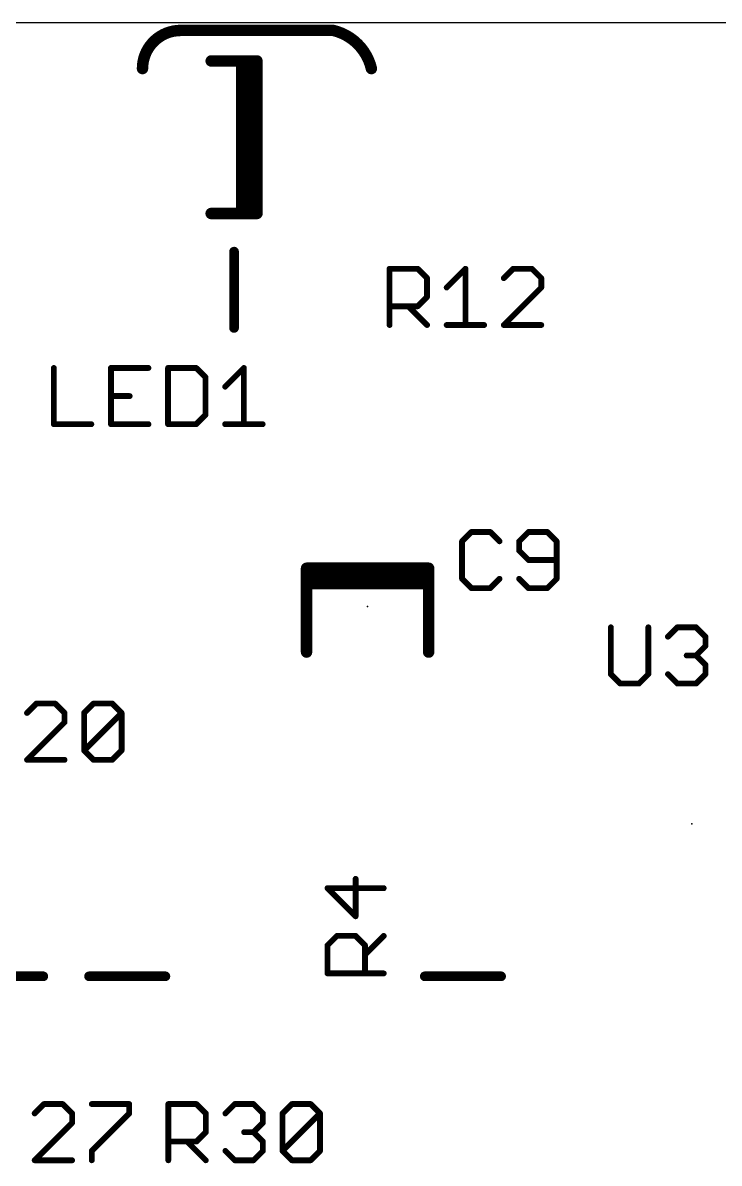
# Model space of a CAD drawing. Extents: x -0.01 to 3.1, y -0.02 to 3.54.
# Drawn here: x 1.033 to 1.392, y 2.955 to 3.543 of the extents above; entities that cross this region are included whole.
import ezdxf

# ---------------------------------------------------------------- set-up
doc = ezdxf.new("R2010")
doc.units = 0
for name, color, linetype in [('20', 7, 'CONTINUOUS'), ('21', 253, 'CONTINUOUS'), ('23', 7, 'CONTINUOUS'), ('25', 253, 'CONTINUOUS')]:
    doc.layers.add(name, color=color, linetype=linetype)

msp = doc.modelspace()

# ---------------------------------------------------------------- linework, layer by layer
at = {"layer": '20'}
msp.add_line((2.559055, 3.543307), (0, 3.543307), dxfattribs=at)
at = {"layer": '21'}
for points, const_width in [([(1.114173, 3.53937, 0.414214), (1.094488, 3.519685)], 0.005906), ([(1.114173, 3.540846, 1), (1.114173, 3.537894)], 0.002953), ([(1.114173, 3.537894, 1), (1.114173, 3.540846)], 0.002953), ([(1.212598, 3.519685, 0.284079), (1.192913, 3.53937)], 0.005906), ([(1.193253, 3.540807, 1), (1.192574, 3.537933)], 0.002953), ([(1.192913, 3.537894, 1), (1.192913, 3.540846)], 0.002953), ([(1.129921, 3.525098, 1), (1.129921, 3.522146)], 0.002953), ([(1.133858, 3.525098, 1), (1.133858, 3.522146)], 0.002953), ([(1.133858, 3.522146, 1), (1.133858, 3.525098)], 0.002953), ([(1.147146, 3.523622, 1), (1.144193, 3.523622)], 0.002953), ([(1.145669, 3.525098, 1), (1.145669, 3.522146)], 0.002953), ([(1.145669, 3.522146, 1), (1.145669, 3.525098)], 0.002953), ([(1.151083, 3.523622, 1), (1.14813, 3.523622)], 0.002953), ([(1.149606, 3.525098, 1), (1.149606, 3.522146)], 0.002953), ([(1.149606, 3.522146, 1), (1.149606, 3.525098)], 0.002953), ([(1.15502, 3.523622, 1), (1.152067, 3.523622)], 0.002953), ([(1.153543, 3.522146, 1), (1.153543, 3.525098)], 0.002953), ([(1.093012, 3.519685, 1), (1.095965, 3.519685)], 0.002953), ([(1.211162, 3.519346, 1), (1.214035, 3.520024)], 0.002953), ([(1.129921, 3.446358, 1), (1.129921, 3.443406)], 0.002953), ([(1.133858, 3.446358, 1), (1.133858, 3.443406)], 0.002953), ([(1.133858, 3.443406, 1), (1.133858, 3.446358)], 0.002953), ([(1.145669, 3.446358, 1), (1.145669, 3.443406)], 0.002953), ([(1.144193, 3.444882, 1), (1.147146, 3.444882)], 0.002953), ([(1.145669, 3.443406, 1), (1.145669, 3.446358)], 0.002953), ([(1.149606, 3.446358, 1), (1.149606, 3.443406)], 0.002953), ([(1.14813, 3.444882, 1), (1.151083, 3.444882)], 0.002953), ([(1.149606, 3.443406, 1), (1.149606, 3.446358)], 0.002953), ([(1.152067, 3.444882, 1), (1.15502, 3.444882)], 0.002953), ([(1.153543, 3.443406, 1), (1.153543, 3.446358)], 0.002953), ([(1.142982, 3.425197, 1), (1.140482, 3.425197)], 0.0025), ([(1.140482, 3.385827, 1), (1.142982, 3.385827)], 0.0025), ([(1.18061, 3.261811, 1), (1.177657, 3.261811)], 0.002953), ([(1.18061, 3.257874, 1), (1.177657, 3.257874)], 0.002953), ([(1.179134, 3.263287, 1), (1.179134, 3.260335)], 0.002953), ([(1.179134, 3.25935, 1), (1.179134, 3.256398)], 0.002953), ([(1.243602, 3.261811, 1), (1.24065, 3.261811)], 0.002953), ([(1.243602, 3.257874, 1), (1.24065, 3.257874)], 0.002953), ([(1.242126, 3.260335, 1), (1.242126, 3.263287)], 0.002953), ([(1.242126, 3.256398, 1), (1.242126, 3.25935)], 0.002953), ([(1.177657, 3.257874, 1), (1.18061, 3.257874)], 0.002953), ([(1.18061, 3.253937, 1), (1.177657, 3.253937)], 0.002953), ([(1.177657, 3.253937, 1), (1.18061, 3.253937)], 0.002953), ([(1.179134, 3.255413, 1), (1.179134, 3.252461)], 0.002953), ([(1.24065, 3.257874, 1), (1.243602, 3.257874)], 0.002953), ([(1.243602, 3.253937, 1), (1.24065, 3.253937)], 0.002953), ([(1.24065, 3.253937, 1), (1.243602, 3.253937)], 0.002953), ([(1.242126, 3.252461, 1), (1.242126, 3.255413)], 0.002953), ([(1.177657, 3.218504, 1), (1.18061, 3.218504)], 0.002953), ([(1.24065, 3.218504, 1), (1.243602, 3.218504)], 0.002953), ([(1.043307, 3.049931, 1), (1.043307, 3.052431)], 0.0025), ([(1.066929, 3.052431, 1), (1.066929, 3.049931)], 0.0025), ([(1.106299, 3.049931, 1), (1.106299, 3.052431)], 0.0025), ([(1.240157, 3.052431, 1), (1.240157, 3.049931)], 0.0025), ([(1.279528, 3.049931, 1), (1.279528, 3.052431)], 0.0025)]:
    msp.add_lwpolyline(points, format="xyb", dxfattribs=dict(at, const_width=const_width))
for points, const_width in [([(1.192913, 3.53937), (1.114173, 3.53937)], 0.005906), ([(1.133858, 3.523622), (1.129921, 3.523622)], 0.005906), ([(1.133858, 3.523622), (1.145669, 3.523622)], 0.005906), ([(1.145669, 3.523622), (1.149606, 3.523622)], 0.005906), ([(1.145669, 3.523622), (1.145669, 3.444882)], 0.005906), ([(1.149606, 3.523622), (1.153543, 3.523622)], 0.005906), ([(1.149606, 3.523622), (1.149606, 3.444882)], 0.005906), ([(1.153543, 3.523622), (1.153543, 3.444882)], 0.005906), ([(1.133858, 3.444882), (1.129921, 3.444882)], 0.005906), ([(1.145669, 3.444882), (1.133858, 3.444882)], 0.005906), ([(1.149606, 3.444882), (1.145669, 3.444882)], 0.005906), ([(1.153543, 3.444882), (1.149606, 3.444882)], 0.005906), ([(1.141732, 3.425197), (1.141732, 3.385827)], 0.005), ([(1.242126, 3.261811), (1.179134, 3.261811)], 0.005906), ([(1.179134, 3.261811), (1.179134, 3.257874)], 0.005906), ([(1.179134, 3.257874), (1.179134, 3.253937)], 0.005906), ([(1.242126, 3.257874), (1.179134, 3.257874)], 0.005906), ([(1.242126, 3.261811), (1.242126, 3.257874)], 0.005906), ([(1.242126, 3.257874), (1.242126, 3.253937)], 0.005906), ([(1.179134, 3.253937), (1.179134, 3.218504)], 0.005906), ([(1.242126, 3.253937), (1.179134, 3.253937)], 0.005906), ([(1.242126, 3.253937), (1.242126, 3.218504)], 0.005906), ([(1.043307, 3.051181), (1.003937, 3.051181)], 0.005), ([(1.106299, 3.051181), (1.066929, 3.051181)], 0.005), ([(1.279528, 3.051181), (1.240157, 3.051181)], 0.005)]:
    msp.add_lwpolyline(points, dxfattribs=dict(at, const_width=const_width))
at = {"layer": '23'}
for p in [(1.153543, 3.484252), (1.141732, 3.405512), (1.21063, 3.242126), (1.377953, 3.129921), (1.086614, 3.051181), (1.259843, 3.051181)]:
    msp.add_point(p, dxfattribs=at)
at = {"layer": '25', "const_width": 0.003}
for points in [[(1.221972, 3.387327), (1.221972, 3.416352)], [(1.221972, 3.416352), (1.236485, 3.416352)], [(1.236485, 3.416352), (1.241322, 3.411514)], [(1.251438, 3.406677), (1.261112, 3.416352)], [(1.261112, 3.416352), (1.261112, 3.387327)], [(1.28574, 3.416352), (1.280903, 3.411514)], [(1.295415, 3.416352), (1.28574, 3.416352)], [(1.300253, 3.411514), (1.295415, 3.416352)], [(1.241322, 3.411514), (1.241322, 3.401839)], [(1.280903, 3.387327), (1.300253, 3.406677)], [(1.300253, 3.406677), (1.300253, 3.411514)], [(1.241322, 3.401839), (1.236485, 3.397002)], [(1.236485, 3.397002), (1.221972, 3.397002)], [(1.231647, 3.397002), (1.241322, 3.387327)], [(1.251438, 3.387327), (1.270787, 3.387327)], [(1.300253, 3.387327), (1.280903, 3.387327)], [(1.048744, 3.36517), (1.048744, 3.336146)], [(1.097559, 3.36517), (1.078209, 3.36517)], [(1.078209, 3.36517), (1.078209, 3.336146)], [(1.107674, 3.36517), (1.107674, 3.336146)], [(1.122187, 3.36517), (1.107674, 3.36517)], [(1.127024, 3.360333), (1.122187, 3.36517)], [(1.127024, 3.340983), (1.127024, 3.360333)], [(1.13714, 3.355495), (1.146814, 3.36517)], [(1.146814, 3.36517), (1.146814, 3.336146)], [(1.078209, 3.350658), (1.087884, 3.350658)], [(1.048744, 3.336146), (1.068094, 3.336146)], [(1.078209, 3.336146), (1.097559, 3.336146)], [(1.107674, 3.336146), (1.122187, 3.336146)], [(1.122187, 3.336146), (1.127024, 3.340983)], [(1.13714, 3.336146), (1.156489, 3.336146)], [(1.264211, 3.280525), (1.259374, 3.275687)], [(1.273886, 3.280525), (1.264211, 3.280525)], [(1.278724, 3.275687), (1.273886, 3.280525)], [(1.293677, 3.280525), (1.288839, 3.275687)], [(1.303352, 3.280525), (1.293677, 3.280525)], [(1.308189, 3.275687), (1.303352, 3.280525)], [(1.259374, 3.275687), (1.259374, 3.256337)], [(1.288839, 3.275687), (1.288839, 3.27085)], [(1.308189, 3.256337), (1.308189, 3.275687)], [(1.288839, 3.27085), (1.293677, 3.266012)], [(1.293677, 3.266012), (1.308189, 3.266012)], [(1.259374, 3.256337), (1.264211, 3.2515)], [(1.273886, 3.2515), (1.278724, 3.256337)], [(1.288839, 3.256337), (1.293677, 3.2515)], [(1.303352, 3.2515), (1.308189, 3.256337)], [(1.264211, 3.2515), (1.273886, 3.2515)], [(1.293677, 3.2515), (1.303352, 3.2515)], [(1.336146, 3.231312), (1.336146, 3.207125)], [(1.355495, 3.207125), (1.355495, 3.231312)], [(1.365611, 3.226475), (1.370448, 3.231312)], [(1.370448, 3.231312), (1.380123, 3.231312)], [(1.380123, 3.231312), (1.384961, 3.226475)], [(1.384961, 3.226475), (1.384961, 3.221637)], [(1.384961, 3.221637), (1.380123, 3.2168)], [(1.380123, 3.2168), (1.375286, 3.2168)], [(1.380123, 3.2168), (1.384961, 3.211962)], [(1.336146, 3.207125), (1.340983, 3.202287)], [(1.350658, 3.202287), (1.355495, 3.207125)], [(1.370448, 3.202287), (1.365611, 3.207125)], [(1.384961, 3.207125), (1.380123, 3.202287)], [(1.384961, 3.211962), (1.384961, 3.207125)], [(1.340983, 3.202287), (1.350658, 3.202287)], [(1.380123, 3.202287), (1.370448, 3.202287)], [(1.03974, 3.191942), (1.034902, 3.187105)], [(1.049414, 3.191942), (1.03974, 3.191942)], [(1.054252, 3.187105), (1.049414, 3.191942)], [(1.064367, 3.187105), (1.069205, 3.191942)], [(1.069205, 3.191942), (1.07888, 3.191942)], [(1.07888, 3.191942), (1.083717, 3.187105)], [(1.054252, 3.182267), (1.054252, 3.187105)], [(1.064367, 3.167755), (1.064367, 3.187105)], [(1.064367, 3.167755), (1.083717, 3.187105)], [(1.083717, 3.187105), (1.083717, 3.167755)], [(1.034902, 3.162917), (1.054252, 3.182267)], [(1.069205, 3.162917), (1.064367, 3.167755)], [(1.083717, 3.167755), (1.07888, 3.162917)], [(1.054252, 3.162917), (1.034902, 3.162917)], [(1.07888, 3.162917), (1.069205, 3.162917)], [(1.20446, 3.082146), (1.20446, 3.101496)], [(1.218972, 3.096659), (1.189948, 3.096659)], [(1.189948, 3.096659), (1.20446, 3.082146)], [(1.189948, 3.067193), (1.194785, 3.072031)], [(1.194785, 3.072031), (1.20446, 3.072031)], [(1.20446, 3.072031), (1.209298, 3.067193)], [(1.209298, 3.062356), (1.218972, 3.072031)], [(1.189948, 3.052681), (1.189948, 3.067193)], [(1.209298, 3.067193), (1.209298, 3.052681)], [(1.218972, 3.052681), (1.189948, 3.052681)], [(1.043677, 2.985249), (1.038839, 2.980412)], [(1.053352, 2.985249), (1.043677, 2.985249)], [(1.058189, 2.980412), (1.053352, 2.985249)], [(1.068304, 2.985249), (1.087654, 2.985249)], [(1.087654, 2.985249), (1.087654, 2.980412)], [(1.107799, 2.956224), (1.107799, 2.985249)], [(1.107799, 2.985249), (1.122312, 2.985249)], [(1.122312, 2.985249), (1.127149, 2.980412)], [(1.137264, 2.980412), (1.142102, 2.985249)], [(1.142102, 2.985249), (1.151777, 2.985249)], [(1.151777, 2.985249), (1.156614, 2.980412)], [(1.16673, 2.980412), (1.171567, 2.985249)], [(1.171567, 2.985249), (1.181242, 2.985249)], [(1.181242, 2.985249), (1.186079, 2.980412)], [(1.058189, 2.975574), (1.058189, 2.980412)], [(1.087654, 2.980412), (1.068304, 2.961062)], [(1.127149, 2.980412), (1.127149, 2.970737)], [(1.156614, 2.980412), (1.156614, 2.975574)], [(1.16673, 2.961062), (1.16673, 2.980412)], [(1.16673, 2.961062), (1.186079, 2.980412)], [(1.186079, 2.980412), (1.186079, 2.961062)], [(1.038839, 2.956224), (1.058189, 2.975574)], [(1.156614, 2.975574), (1.151777, 2.970737)], [(1.122312, 2.965899), (1.107799, 2.965899)], [(1.117474, 2.965899), (1.127149, 2.956224)], [(1.127149, 2.970737), (1.122312, 2.965899)], [(1.151777, 2.970737), (1.146939, 2.970737)], [(1.151777, 2.970737), (1.156614, 2.965899)], [(1.156614, 2.965899), (1.156614, 2.961062)], [(1.068304, 2.961062), (1.068304, 2.956224)], [(1.142102, 2.956224), (1.137264, 2.961062)], [(1.156614, 2.961062), (1.151777, 2.956224)], [(1.171567, 2.956224), (1.16673, 2.961062)], [(1.186079, 2.961062), (1.181242, 2.956224)], [(1.058189, 2.956224), (1.038839, 2.956224)], [(1.151777, 2.956224), (1.142102, 2.956224)], [(1.181242, 2.956224), (1.171567, 2.956224)]]:
    msp.add_lwpolyline(points, dxfattribs=at)
at = {"layer": '25', "const_width": 0.0015}
for points in [[(1.222722, 3.416352, 1), (1.221222, 3.416352)], [(1.221972, 3.417102, 1), (1.221972, 3.415602)], [(1.237015, 3.416882, 1), (1.235954, 3.415821)], [(1.236485, 3.415602, 1), (1.236485, 3.417102)], [(1.261862, 3.416352, 1), (1.260362, 3.416352)], [(1.261643, 3.415821, 1), (1.260582, 3.416882)], [(1.28574, 3.417102, 1), (1.28574, 3.415602)], [(1.28627, 3.415821, 1), (1.28521, 3.416882)], [(1.295945, 3.416882, 1), (1.294885, 3.415821)], [(1.295415, 3.415602, 1), (1.295415, 3.417102)], [(1.242072, 3.411514, 1), (1.240572, 3.411514)], [(1.240792, 3.410984, 1), (1.241853, 3.412044)], [(1.250907, 3.407207, 1), (1.251968, 3.406146)], [(1.280372, 3.412044, 1), (1.281433, 3.410984)], [(1.301003, 3.411514, 1), (1.299503, 3.411514)], [(1.299722, 3.410984, 1), (1.300783, 3.412044)], [(1.300783, 3.406146, 1), (1.299722, 3.407207)], [(1.240572, 3.401839, 1), (1.242072, 3.401839)], [(1.241853, 3.401309, 1), (1.240792, 3.402369)], [(1.299503, 3.406677, 1), (1.301003, 3.406677)], [(1.221972, 3.397752, 1), (1.221972, 3.396252)], [(1.232178, 3.397532, 1), (1.231117, 3.396471)], [(1.235954, 3.397532, 1), (1.237015, 3.396471)], [(1.236485, 3.396252, 1), (1.236485, 3.397752)], [(1.221222, 3.387327, 1), (1.222722, 3.387327)], [(1.240792, 3.386796, 1), (1.241853, 3.387857)], [(1.251438, 3.388077, 1), (1.251438, 3.386577)], [(1.260362, 3.387327, 1), (1.261862, 3.387327)], [(1.270787, 3.386577, 1), (1.270787, 3.388077)], [(1.280372, 3.387857, 1), (1.281433, 3.386796)], [(1.280903, 3.388077, 1), (1.280903, 3.386577)], [(1.300253, 3.386577, 1), (1.300253, 3.388077)], [(1.049494, 3.36517, 1), (1.047994, 3.36517)], [(1.078209, 3.36592, 1), (1.078209, 3.36442)], [(1.078959, 3.36517, 1), (1.077459, 3.36517)], [(1.097559, 3.36442, 1), (1.097559, 3.36592)], [(1.108424, 3.36517, 1), (1.106924, 3.36517)], [(1.107674, 3.36592, 1), (1.107674, 3.36442)], [(1.122717, 3.365701, 1), (1.121656, 3.36464)], [(1.122187, 3.36442, 1), (1.122187, 3.36592)], [(1.127774, 3.360333, 1), (1.126274, 3.360333)], [(1.126494, 3.359803, 1), (1.127555, 3.360863)], [(1.147564, 3.36517, 1), (1.146064, 3.36517)], [(1.147345, 3.36464, 1), (1.146284, 3.365701)], [(1.136609, 3.356026, 1), (1.13767, 3.354965)], [(1.078209, 3.351408, 1), (1.078209, 3.349908)], [(1.087884, 3.349908, 1), (1.087884, 3.351408)], [(1.048744, 3.336896, 1), (1.048744, 3.335396)], [(1.068094, 3.335396, 1), (1.068094, 3.336896)], [(1.078209, 3.336896, 1), (1.078209, 3.335396)], [(1.097559, 3.335396, 1), (1.097559, 3.336896)], [(1.107674, 3.336896, 1), (1.107674, 3.335396)], [(1.121656, 3.336676, 1), (1.122717, 3.335615)], [(1.122187, 3.335396, 1), (1.122187, 3.336896)], [(1.126274, 3.340983, 1), (1.127774, 3.340983)], [(1.127555, 3.340453, 1), (1.126494, 3.341513)], [(1.13714, 3.336896, 1), (1.13714, 3.335396)], [(1.156489, 3.335396, 1), (1.156489, 3.336896)], [(1.047994, 3.336146, 1), (1.049494, 3.336146)], [(1.077459, 3.336146, 1), (1.078959, 3.336146)], [(1.106924, 3.336146, 1), (1.108424, 3.336146)], [(1.146064, 3.336146, 1), (1.147564, 3.336146)], [(1.264211, 3.281275, 1), (1.264211, 3.279775)], [(1.264742, 3.279994, 1), (1.263681, 3.281055)], [(1.274417, 3.281055, 1), (1.273356, 3.279994)], [(1.273886, 3.279775, 1), (1.273886, 3.281275)], [(1.293677, 3.281275, 1), (1.293677, 3.279775)], [(1.294207, 3.279994, 1), (1.293146, 3.281055)], [(1.303882, 3.281055, 1), (1.302821, 3.279994)], [(1.303352, 3.279775, 1), (1.303352, 3.281275)], [(1.260124, 3.275687, 1), (1.258624, 3.275687)], [(1.258844, 3.276218, 1), (1.259904, 3.275157)], [(1.278193, 3.275157, 1), (1.279254, 3.276218)], [(1.289589, 3.275687, 1), (1.288089, 3.275687)], [(1.288309, 3.276218, 1), (1.28937, 3.275157)], [(1.308939, 3.275687, 1), (1.307439, 3.275687)], [(1.307659, 3.275157, 1), (1.308719, 3.276218)], [(1.28937, 3.27138, 1), (1.288309, 3.270319)], [(1.288089, 3.27085, 1), (1.289589, 3.27085)], [(1.293677, 3.266762, 1), (1.293677, 3.265262)], [(1.293146, 3.265482, 1), (1.294207, 3.266543)], [(1.308189, 3.265262, 1), (1.308189, 3.266762)], [(1.259904, 3.256868, 1), (1.258844, 3.255807)], [(1.258624, 3.256337, 1), (1.260124, 3.256337)], [(1.279254, 3.255807, 1), (1.278193, 3.256868)], [(1.28937, 3.256868, 1), (1.288309, 3.255807)], [(1.307439, 3.256337, 1), (1.308939, 3.256337)], [(1.308719, 3.255807, 1), (1.307659, 3.256868)], [(1.264211, 3.25225, 1), (1.264211, 3.25075)], [(1.263681, 3.25097, 1), (1.264742, 3.25203)], [(1.273356, 3.25203, 1), (1.274417, 3.25097)], [(1.273886, 3.25075, 1), (1.273886, 3.25225)], [(1.293677, 3.25225, 1), (1.293677, 3.25075)], [(1.293146, 3.25097, 1), (1.294207, 3.25203)], [(1.302821, 3.25203, 1), (1.303882, 3.25097)], [(1.303352, 3.25075, 1), (1.303352, 3.25225)], [(1.336896, 3.231312, 1), (1.335396, 3.231312)], [(1.356245, 3.231312, 1), (1.354745, 3.231312)], [(1.370448, 3.232062, 1), (1.370448, 3.230562)], [(1.370979, 3.230782, 1), (1.369918, 3.231842)], [(1.380653, 3.231842, 1), (1.379593, 3.230782)], [(1.380123, 3.230562, 1), (1.380123, 3.232062)], [(1.365081, 3.227005, 1), (1.366141, 3.225944)], [(1.385711, 3.226475, 1), (1.384211, 3.226475)], [(1.38443, 3.225944, 1), (1.385491, 3.227005)], [(1.384211, 3.221637, 1), (1.385711, 3.221637)], [(1.385491, 3.221107, 1), (1.38443, 3.222168)], [(1.375286, 3.21755, 1), (1.375286, 3.21605)], [(1.380653, 3.21733, 1), (1.379593, 3.216269)], [(1.379593, 3.21733, 1), (1.380653, 3.216269)], [(1.380123, 3.21605, 1), (1.380123, 3.21755)], [(1.336676, 3.207655, 1), (1.335615, 3.206594)], [(1.335396, 3.207125, 1), (1.336896, 3.207125)], [(1.354745, 3.207125, 1), (1.356245, 3.207125)], [(1.356026, 3.206594, 1), (1.354965, 3.207655)], [(1.366141, 3.207655, 1), (1.365081, 3.206594)], [(1.385711, 3.211962, 1), (1.384211, 3.211962)], [(1.384211, 3.207125, 1), (1.385711, 3.207125)], [(1.38443, 3.211432, 1), (1.385491, 3.212493)], [(1.385491, 3.206594, 1), (1.38443, 3.207655)], [(1.340983, 3.203037, 1), (1.340983, 3.201537)], [(1.340453, 3.201757, 1), (1.341513, 3.202818)], [(1.350128, 3.202818, 1), (1.351188, 3.201757)], [(1.350658, 3.201537, 1), (1.350658, 3.203037)], [(1.370448, 3.203037, 1), (1.370448, 3.201537)], [(1.369918, 3.201757, 1), (1.370979, 3.202818)], [(1.379593, 3.202818, 1), (1.380653, 3.201757)], [(1.380123, 3.201537, 1), (1.380123, 3.203037)], [(1.03974, 3.192692, 1), (1.03974, 3.191192)], [(1.04027, 3.191412, 1), (1.039209, 3.192472)], [(1.049945, 3.192472, 1), (1.048884, 3.191412)], [(1.049414, 3.191192, 1), (1.049414, 3.192692)], [(1.069205, 3.192692, 1), (1.069205, 3.191192)], [(1.069735, 3.191412, 1), (1.068674, 3.192472)], [(1.07941, 3.192472, 1), (1.078349, 3.191412)], [(1.07888, 3.191192, 1), (1.07888, 3.192692)], [(1.034372, 3.187635, 1), (1.035433, 3.186574)], [(1.055002, 3.187105, 1), (1.053502, 3.187105)], [(1.053722, 3.186574, 1), (1.054782, 3.187635)], [(1.065117, 3.187105, 1), (1.063617, 3.187105)], [(1.063837, 3.187635, 1), (1.064898, 3.186574)], [(1.084467, 3.187105, 1), (1.082967, 3.187105)], [(1.084247, 3.186574, 1), (1.083187, 3.187635)], [(1.083187, 3.186574, 1), (1.084247, 3.187635)], [(1.053502, 3.182267, 1), (1.055002, 3.182267)], [(1.054782, 3.181737, 1), (1.053722, 3.182797)], [(1.064898, 3.168285, 1), (1.063837, 3.167224)], [(1.063837, 3.168285, 1), (1.064898, 3.167224)], [(1.063617, 3.167755, 1), (1.065117, 3.167755)], [(1.082967, 3.167755, 1), (1.084467, 3.167755)], [(1.084247, 3.167224, 1), (1.083187, 3.168285)], [(1.034902, 3.163667, 1), (1.034902, 3.162167)], [(1.034372, 3.163448, 1), (1.035433, 3.162387)], [(1.054252, 3.162167, 1), (1.054252, 3.163667)], [(1.069205, 3.163667, 1), (1.069205, 3.162167)], [(1.068674, 3.162387, 1), (1.069735, 3.163448)], [(1.078349, 3.163448, 1), (1.07941, 3.162387)], [(1.07888, 3.162167, 1), (1.07888, 3.163667)], [(1.20521, 3.101496, 1), (1.20371, 3.101496)], [(1.190478, 3.097189, 1), (1.189417, 3.096128)], [(1.189948, 3.097409, 1), (1.189948, 3.095909)], [(1.218972, 3.095909, 1), (1.218972, 3.097409)], [(1.20371, 3.082146, 1), (1.20521, 3.082146)], [(1.20393, 3.081616, 1), (1.20499, 3.082677)], [(1.194785, 3.072781, 1), (1.194785, 3.071281)], [(1.195316, 3.071501, 1), (1.194255, 3.072561)], [(1.20499, 3.072561, 1), (1.20393, 3.071501)], [(1.20446, 3.071281, 1), (1.20446, 3.072781)], [(1.219503, 3.071501, 1), (1.218442, 3.072561)], [(1.189417, 3.067724, 1), (1.190478, 3.066663)], [(1.190698, 3.067193, 1), (1.189198, 3.067193)], [(1.210048, 3.067193, 1), (1.208548, 3.067193)], [(1.208767, 3.066663, 1), (1.209828, 3.067724)], [(1.208767, 3.062886, 1), (1.209828, 3.061826)], [(1.189948, 3.053431, 1), (1.189948, 3.051931)], [(1.189198, 3.052681, 1), (1.190698, 3.052681)], [(1.208548, 3.052681, 1), (1.210048, 3.052681)], [(1.218972, 3.051931, 1), (1.218972, 3.053431)], [(1.043677, 2.985999, 1), (1.043677, 2.984499)], [(1.044207, 2.984719, 1), (1.043146, 2.985779)], [(1.053882, 2.985779, 1), (1.052821, 2.984719)], [(1.053352, 2.984499, 1), (1.053352, 2.985999)], [(1.068304, 2.985999, 1), (1.068304, 2.984499)], [(1.088404, 2.985249, 1), (1.086904, 2.985249)], [(1.087654, 2.984499, 1), (1.087654, 2.985999)], [(1.108549, 2.985249, 1), (1.107049, 2.985249)], [(1.107799, 2.985999, 1), (1.107799, 2.984499)], [(1.122842, 2.985779, 1), (1.121781, 2.984719)], [(1.122312, 2.984499, 1), (1.122312, 2.985999)], [(1.142102, 2.985999, 1), (1.142102, 2.984499)], [(1.142632, 2.984719, 1), (1.141571, 2.985779)], [(1.152307, 2.985779, 1), (1.151246, 2.984719)], [(1.151777, 2.984499, 1), (1.151777, 2.985999)], [(1.171567, 2.985999, 1), (1.171567, 2.984499)], [(1.172097, 2.984719, 1), (1.171037, 2.985779)], [(1.181772, 2.985779, 1), (1.180712, 2.984719)], [(1.181242, 2.984499, 1), (1.181242, 2.985999)], [(1.038309, 2.980942, 1), (1.03937, 2.979881)], [(1.058939, 2.980412, 1), (1.057439, 2.980412)], [(1.057659, 2.979881, 1), (1.058719, 2.980942)], [(1.086904, 2.980412, 1), (1.088404, 2.980412)], [(1.088184, 2.979881, 1), (1.087124, 2.980942)], [(1.127899, 2.980412, 1), (1.126399, 2.980412)], [(1.126619, 2.979881, 1), (1.127679, 2.980942)], [(1.136734, 2.980942, 1), (1.137795, 2.979881)], [(1.157364, 2.980412, 1), (1.155864, 2.980412)], [(1.156084, 2.979881, 1), (1.157145, 2.980942)], [(1.166199, 2.980942, 1), (1.16726, 2.979881)], [(1.16748, 2.980412, 1), (1.16598, 2.980412)], [(1.186829, 2.980412, 1), (1.185329, 2.980412)], [(1.18661, 2.979881, 1), (1.185549, 2.980942)], [(1.185549, 2.979881, 1), (1.18661, 2.980942)], [(1.057439, 2.975574, 1), (1.058939, 2.975574)], [(1.058719, 2.975044, 1), (1.057659, 2.976105)], [(1.155864, 2.975574, 1), (1.157364, 2.975574)], [(1.157145, 2.975044, 1), (1.156084, 2.976105)], [(1.107799, 2.966649, 1), (1.107799, 2.965149)], [(1.118004, 2.96643, 1), (1.116944, 2.965369)], [(1.121781, 2.96643, 1), (1.122842, 2.965369)], [(1.122312, 2.965149, 1), (1.122312, 2.966649)], [(1.126399, 2.970737, 1), (1.127899, 2.970737)], [(1.127679, 2.970206, 1), (1.126619, 2.971267)], [(1.146939, 2.971487, 1), (1.146939, 2.969987)], [(1.152307, 2.971267, 1), (1.151246, 2.970206)], [(1.151246, 2.971267, 1), (1.152307, 2.970206)], [(1.151777, 2.969987, 1), (1.151777, 2.971487)], [(1.157364, 2.965899, 1), (1.155864, 2.965899)], [(1.156084, 2.965369, 1), (1.157145, 2.96643)], [(1.069054, 2.961062, 1), (1.067554, 2.961062)], [(1.067774, 2.961592, 1), (1.068835, 2.960531)], [(1.137795, 2.961592, 1), (1.136734, 2.960531)], [(1.155864, 2.961062, 1), (1.157364, 2.961062)], [(1.157144, 2.960531, 1), (1.156084, 2.961592)], [(1.16726, 2.961592, 1), (1.166199, 2.960531)], [(1.166199, 2.961592, 1), (1.16726, 2.960531)], [(1.16598, 2.961062, 1), (1.16748, 2.961062)], [(1.185329, 2.961062, 1), (1.186829, 2.961062)], [(1.18661, 2.960531, 1), (1.185549, 2.961592)], [(1.038839, 2.956974, 1), (1.038839, 2.955474)], [(1.038309, 2.956755, 1), (1.03937, 2.955694)], [(1.058189, 2.955474, 1), (1.058189, 2.956974)], [(1.067554, 2.956224, 1), (1.069054, 2.956224)], [(1.107049, 2.956224, 1), (1.108549, 2.956224)], [(1.126619, 2.955694, 1), (1.127679, 2.956755)], [(1.142102, 2.956974, 1), (1.142102, 2.955474)], [(1.141571, 2.955694, 1), (1.142632, 2.956755)], [(1.151246, 2.956755, 1), (1.152307, 2.955694)], [(1.151777, 2.955474, 1), (1.151777, 2.956974)], [(1.171567, 2.956974, 1), (1.171567, 2.955474)], [(1.171037, 2.955694, 1), (1.172097, 2.956755)], [(1.180712, 2.956755, 1), (1.181772, 2.955694)], [(1.181242, 2.955474, 1), (1.181242, 2.956974)]]:
    msp.add_lwpolyline(points, format="xyb", dxfattribs=at)

doc.saveas('drawing.dxf')
